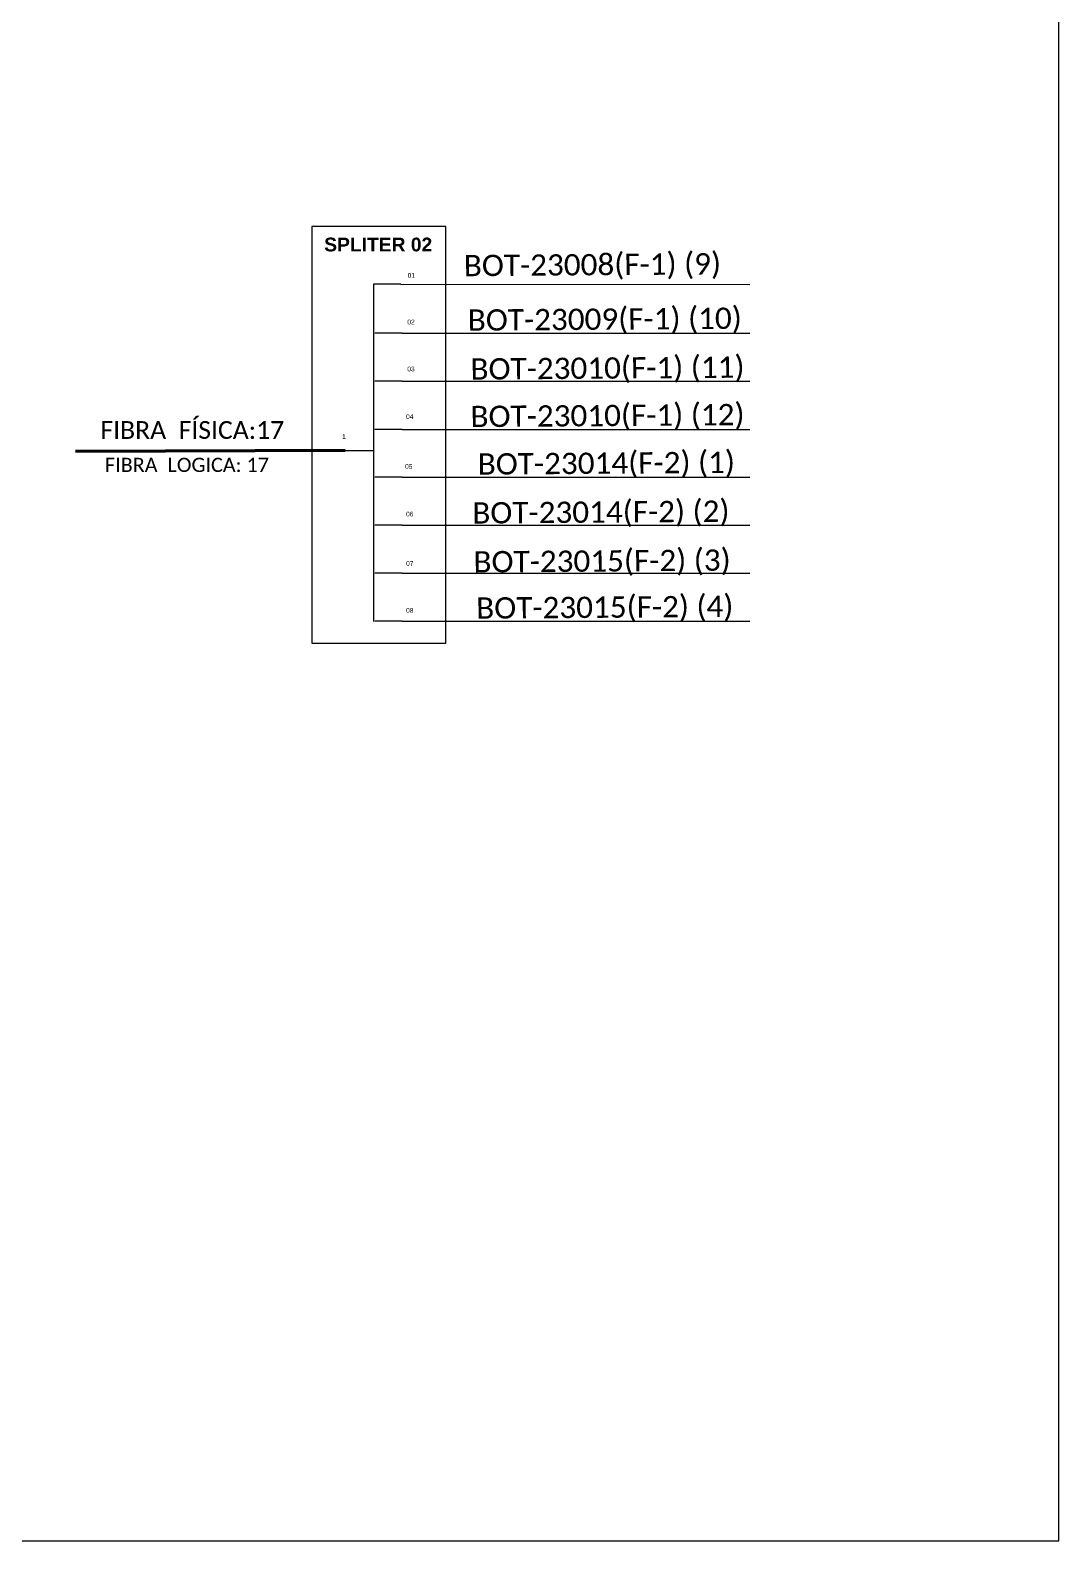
# Model space of a CAD drawing. Header units: metres. Extents: x -2 to 839, y -1 to 593.
# Drawn here: x 615.7 to 839.4, y -1.1 to 327.2 of the extents above; entities that cross this region are included whole.
import ezdxf

# ---------------------------------------------------------------- set-up
doc = ezdxf.new("R2010")
doc.units = ezdxf.units.M
doc.styles.get("Standard").update_dxf_attribs({"font": 'arial.ttf'})

msp = doc.modelspace()

# ---------------------------------------------------------------- linework, layer by layer
at = {"color": 7, "linetype": 'Continuous'}
for p, q in [((690.36, 272.01), (690.36, 198.72)), ((696.3, 272.01), (690.36, 272.01)), ((696.6, 261.41), (690.66, 261.41)), ((696.6, 250.96), (690.66, 250.96)), ((696.6, 240.46), (690.66, 240.46)), ((684.2, 235.85), (690.34, 235.85)), ((696.6, 230.06), (690.66, 230.06)), ((696.6, 219.65), (690.66, 219.65)), ((696.6, 209.21), (690.66, 209.21)), ((696.6, 198.79), (690.66, 198.79))]:
    msp.add_line(p, q, dxfattribs=at)
at = {"color": 10, "linetype": 'Continuous'}
for p, q in [((696.3, 272.01), (772.14, 271.99)), ((696.6, 261.41), (772.14, 261.38)), ((696.6, 250.98), (772.14, 250.95)), ((696.6, 240.48), (772.14, 240.46)), ((696.6, 230.08), (772.14, 230.06)), ((696.6, 219.67), (772.14, 219.65)), ((696.6, 209.23), (772.14, 209.21)), ((696.59, 198.79), (772.14, 198.76))]:
    msp.add_line(p, q, dxfattribs=at)
at = {"color": 1, "linetype": 'Continuous', "lineweight": 60}
msp.add_line((684.2, 235.85), (625.5, 235.66), dxfattribs=at)
at = {"color": 7}
for points in [[(-1.65, -1.11), (839.35, -1.11), (839.35, 592.89), (-1.65, 592.89)], [(676.91, 194.03), (706.07, 194.03), (706.07, 284.57), (676.91, 284.57)]]:
    msp.add_lwpolyline(points, close=True, dxfattribs=at)

# ---------------------------------------------------------------- texts
at = {"attachment_point": 5}
for s, insert, char_height, width in [('\\C10;\\fArial|b1|i0|c0|p34;\\H1x;SPLITER 02', (691.36, 280.64), 2.9958, 29.16), ('\\C7;\\fArial|b0|i0|;\\H1.0273588255048;01 ', (698.56, 273.93), 2.9958, 6.0079), ('\\C7;\\fArial|b0|i0|;\\H1.0273588255048;02 ', (698.48, 263.81), 2.9958, 6.342), ('\\C7;\\fArial|b0|i0|;\\H1.0273588255048;03 ', (698.48, 253.6), 2.9958, 5.832), ('\\C7;\\fCalibri|b0|i0|c0|p34;FIBRA  FÍSICA:17', (650.93, 240.32), 3.8575, 58.32), ('\\C7;\\fArial|b0|i0|;\\H1.0273588255048;04 ', (698.22, 243.24), 2.9958, 6.342), ('\\C7;\\fArial|b0|i0|;\\H1.0273588255048;1', (683.92, 238.93), 2.9958, 2.9673), ('\\C7;\\fCalibri|b0|i0|c0|p34;FIBRA  LOGICA: 17', (649.77, 232.74), 3.0862, 58.32), ('\\C7;\\fArial|b0|i0|;\\H1.0273588255048;05 ', (698, 232.42), 2.9958, 7.8), ('\\C7;\\fArial|b0|i0|;\\H1.0273588255048;06 ', (698.22, 222.06), 2.9958, 6.342), ('\\C7;\\fArial|b0|i0|;\\H1.0273588255048;07 ', (698.22, 211.32), 2.9958, 6.342), ('\\C7;\\fArial|b0|i0|;\\H1.0273588255048;08 ', (698.22, 201.12), 2.9958, 6.342)]:
    msp.add_mtext(s, dxfattribs=dict(at, insert=insert, char_height=char_height, width=width))
at = {"char_height": 4.6291, "width": 112.6307, "attachment_point": 5, "rotation": 0.4195}
for s, insert in [('\\C1;\\fCalibri|b0|i0|c0|p34;BOT-23008(F-1) (9)', (737.94, 275.78)), ('\\C7;\\fCalibri|b0|i0|c0|p34;BOT-23009(F-1) (10)', (740.63, 263.94)), ('\\C7;\\fCalibri|b0|i0|c0|p34;BOT-23010(F-1) (11)', (741.22, 253.31)), ('\\C7;\\fCalibri|b0|i0|c0|p34;BOT-23010(F-1) (12)', (741.22, 242.99)), ('\\C7;\\fCalibri|b0|i0|c0|p34;BOT-23014(F-2) (1)', (740.97, 232.64)), ('\\C7;\\fCalibri|b0|i0|c0|p34;BOT-23014(F-2) (2)', (739.78, 222.01)), ('\\C7;\\fCalibri|b0|i0|c0|p34;BOT-23015(F-2) (3)', (740.04, 211.38)), ('\\C7;\\fCalibri|b0|i0|c0|p34;BOT-23015(F-2) (4)', (740.63, 201.33))]:
    msp.add_mtext(s, dxfattribs=dict(at, insert=insert))

doc.saveas('drawing.dxf')
